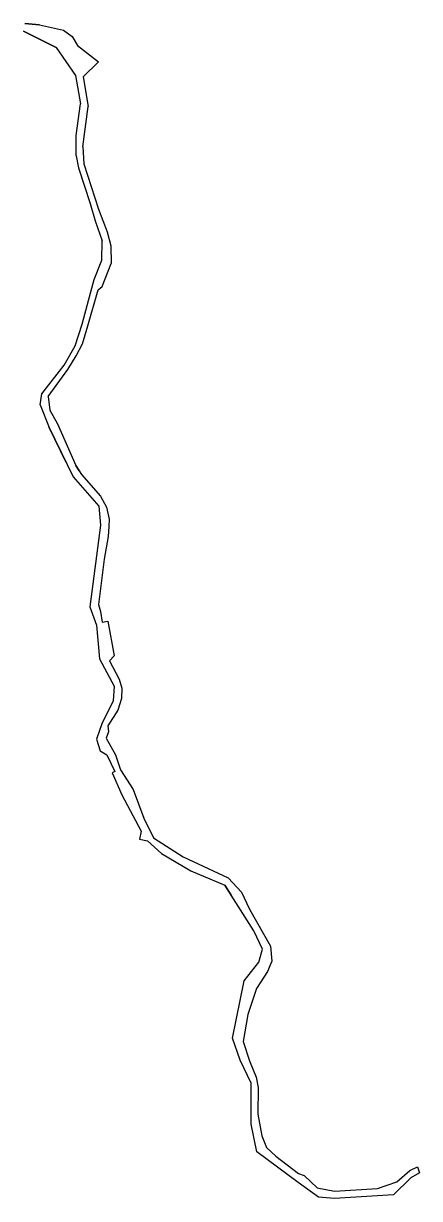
# Model space of a CAD drawing. Header units: metres. Extents: x 552416 to 553083, y 1836194 to 1838176.
import ezdxf

# ---------------------------------------------------------------- set-up
doc = ezdxf.new("R2010")
doc.units = ezdxf.units.M
doc.header["$LTSCALE"] = 2
doc.layers.add('50', color=7, linetype='Continuous', lineweight=25)

msp = doc.modelspace()

# ---------------------------------------------------------------- linework, layer by layer
at = {"layer": '50'}
for p, q in [((552442.56, 1838173.29), (552482.97, 1838164.83)), ((552442.56, 1838173.29), (552482.97, 1838164.83)), ((552482.97, 1838164.83), (552497.97, 1838154.01)), ((552482.97, 1838164.83), (552497.97, 1838154.01)), ((552497.97, 1838154.01), (552506.9, 1838138.62)), ((552497.97, 1838154.01), (552506.9, 1838138.62)), ((552506.9, 1838138.62), (552542.08, 1838111.33)), ((552506.9, 1838138.62), (552542.08, 1838111.33)), ((552471, 1838135.26), (552503.22, 1838087.95)), ((552471, 1838135.26), (552503.22, 1838087.95)), ((552516.64, 1838085.61), (552542.08, 1838111.33)), ((552516.64, 1838085.61), (552542.08, 1838111.33)), ((552503.22, 1838087.95), (552511.94, 1838040.13)), ((552503.22, 1838087.95), (552511.94, 1838040.13)), ((552516.64, 1838085.61), (552524.97, 1838036)), ((552516.64, 1838085.61), (552524.97, 1838036)), ((552504.78, 1837987.13), (552511.94, 1838040.13)), ((552504.78, 1837987.13), (552511.94, 1838040.13)), ((552515.6, 1837968.03), (552524.97, 1838036)), ((552515.6, 1837968.03), (552524.97, 1838036)), ((552504.4, 1837952.67), (552504.78, 1837987.13)), ((552504.4, 1837952.67), (552504.78, 1837987.13)), ((552515.6, 1837968.03), (552517.75, 1837939.31)), ((552515.6, 1837968.03), (552517.75, 1837939.31)), ((552504.4, 1837952.67), (552508.39, 1837932.45)), ((552504.4, 1837952.67), (552508.39, 1837932.45)), ((552517.75, 1837939.31), (552542.48, 1837862.92)), ((552517.75, 1837939.31), (552542.48, 1837862.92)), ((552508.39, 1837932.45), (552528.31, 1837872.37)), ((552508.39, 1837932.45), (552528.31, 1837872.37)), ((552528.31, 1837872.37), (552536.51, 1837842.78)), ((552528.31, 1837872.37), (552536.51, 1837842.78)), ((552542.48, 1837862.92), (552556.64, 1837824.39)), ((552542.48, 1837862.92), (552556.64, 1837824.39)), ((552536.51, 1837842.78), (552548.15, 1837809.3)), ((552536.51, 1837842.78), (552548.15, 1837809.3)), ((552556.64, 1837824.39), (552562.93, 1837800.78)), ((552556.64, 1837824.39), (552562.93, 1837800.78)), ((552547.99, 1837776.81), (552548.15, 1837809.3)), ((552547.99, 1837776.81), (552548.15, 1837809.3)), ((552562.93, 1837800.78), (552563.51, 1837770.87)), ((552562.93, 1837800.78), (552563.51, 1837770.87)), ((552535.17, 1837744.31), (552547.99, 1837776.81)), ((552535.17, 1837744.31), (552547.99, 1837776.81)), ((552548.15, 1837732.46), (552563.51, 1837770.87)), ((552548.15, 1837732.46), (552563.51, 1837770.87)), ((552525.65, 1837708.82), (552535.17, 1837744.31)), ((552525.65, 1837708.82), (552535.17, 1837744.31)), ((552524.09, 1837666.18), (552541.8, 1837726.49)), ((552524.09, 1837666.18), (552541.8, 1837726.49)), ((552541.8, 1837726.49), (552548.15, 1837732.46)), ((552541.8, 1837726.49), (552548.15, 1837732.46)), ((552514.9, 1837668.73), (552525.65, 1837708.82)), ((552514.9, 1837668.73), (552525.65, 1837708.82)), ((552502.67, 1837632.3), (552514.9, 1837668.73)), ((552502.67, 1837632.3), (552514.9, 1837668.73)), ((552515.33, 1837635.85), (552524.09, 1837666.18)), ((552515.33, 1837635.85), (552524.09, 1837666.18)), ((552484.63, 1837599.76), (552502.67, 1837632.3)), ((552484.63, 1837599.76), (552502.67, 1837632.3)), ((552504.74, 1837615.4), (552515.33, 1837635.85)), ((552504.74, 1837615.4), (552515.33, 1837635.85)), ((552490.69, 1837592.09), (552504.74, 1837615.4)), ((552490.69, 1837592.09), (552504.74, 1837615.4)), ((552446.53, 1837551.22), (552484.63, 1837599.76)), ((552446.53, 1837551.22), (552484.63, 1837599.76)), ((552457.38, 1837546.95), (552490.69, 1837592.09)), ((552457.38, 1837546.95), (552490.69, 1837592.09)), ((552443.75, 1837532.53), (552446.53, 1837551.22)), ((552443.75, 1837532.53), (552446.53, 1837551.22)), ((552457.38, 1837546.95), (552460.45, 1837523.52)), ((552457.38, 1837546.95), (552460.45, 1837523.52)), ((552443.75, 1837532.53), (552459.04, 1837494.74)), ((552443.75, 1837532.53), (552459.04, 1837494.74)), ((552460.45, 1837523.52), (552473.1, 1837500.99)), ((552460.45, 1837523.52), (552473.1, 1837500.99)), ((552473.1, 1837500.99), (552503.83, 1837430.32)), ((552473.1, 1837500.99), (552503.83, 1837430.32)), ((552485.42, 1837472.66), (552503.83, 1837430.32)), ((552648.19, 1836776.03), (552698.05, 1836746.77)), ((552648.19, 1836776.03), (552698.05, 1836746.77)), ((552684.83, 1836770.33), (552760.81, 1836734.97)), ((552684.83, 1836770.33), (552760.81, 1836734.97)), ((552698.05, 1836746.77), (552755.21, 1836723.03)), ((552698.05, 1836746.77), (552755.21, 1836723.03)), ((552760.81, 1836734.97), (552783.29, 1836711.1)), ((552760.81, 1836734.97), (552783.29, 1836711.1)), ((552755.21, 1836723.03), (552765.92, 1836706.16)), ((552783.29, 1836711.1), (552792.05, 1836692.96))]:
    msp.add_line(p, q, dxfattribs=at)
for points in [[(552442.56, 1838173.29), (552417.89, 1838175.81), (552442.56, 1838173.29)], [(552471, 1838135.26), (552415.8, 1838162.97), (552471, 1838135.26)], [(552459.04, 1837494.74), (552487.91, 1837435.67), (552459.04, 1837494.74)], [(552469.83, 1837472.66), (552499.71, 1837411.53), (552542.83, 1837362.16), (552545.6, 1837329.62), (552527.62, 1837192.09), (552538.85, 1837161.01), (552543.86, 1837104.28), (552568.86, 1837058.61), (552567.09, 1837033.8), (552548.02, 1836994.73), (552538.62, 1836968.72), (552545.04, 1836949.4), (552556.03, 1836942.61), (552569.58, 1836914.21), (552565.12, 1836912.08), (552581.34, 1836875.31), (552614.43, 1836813.87), (552611.18, 1836800.43), (552624.86, 1836797.47), (552648.19, 1836776.03)], [(552503.83, 1837430.32), (552513.44, 1837415.32), (552545.69, 1837378.81), (552555.59, 1837360.17), (552560.23, 1837340.09), (552559.47, 1837327.58), (552558.46, 1837310.64), (552552.05, 1837272.51), (552542.19, 1837195.98), (552545.67, 1837184.23), (552548.6, 1837166.31), (552557.97, 1837167.75), (552568.6, 1837109.61), (552560.63, 1837101.15), (552577.37, 1837070.23), (552581.4, 1837054.77), (552580.83, 1837037.63), (552574.74, 1837018.17), (552558.16, 1836991.35), (552558.95, 1836981.32), (552555.05, 1836970.69), (552570.75, 1836942.33), (552579.57, 1836917.15), (552600.94, 1836883.97), (552618.4, 1836836.05), (552635.04, 1836802.83), (552684.83, 1836770.33)], [(552503.83, 1837430.32), (552509.49, 1837421.49), (552503.83, 1837430.32)], [(552783.29, 1836711.1), (552797.09, 1836682.51), (552832.34, 1836620.05), (552834.74, 1836594.65), (552827.16, 1836577.42), (552808.65, 1836548.5), (552793.96, 1836504.55), (552786.39, 1836459.3), (552797.02, 1836426.45), (552808.17, 1836399.23), (552811.66, 1836381.82), (552811.03, 1836336.83), (552817.56, 1836300.33), (552825.59, 1836280.51), (552841.21, 1836265.89), (552879.65, 1836236.85), (552888.77, 1836233.35), (552911.01, 1836212.57), (552940.02, 1836206.79), (553012.64, 1836211.15), (553045.03, 1836222.57), (553067.09, 1836241.86), (553080.23, 1836247.6), (553083.46, 1836237.55), (553068.8, 1836229.38), (553039.41, 1836200.55), (552940.05, 1836194.42), (552913.11, 1836196.81), (552878.64, 1836221.34), (552809.44, 1836273.06), (552799.62, 1836319.93), (552799.41, 1836388.99), (552781.37, 1836427.48), (552768.14, 1836464.59), (552788, 1836561.74), (552812.66, 1836593.18), (552818.78, 1836614.61), (552804.2, 1836645.88), (552755.21, 1836723.03)]]:
    msp.add_lwpolyline(points, dxfattribs=at)

doc.saveas('drawing.dxf')
